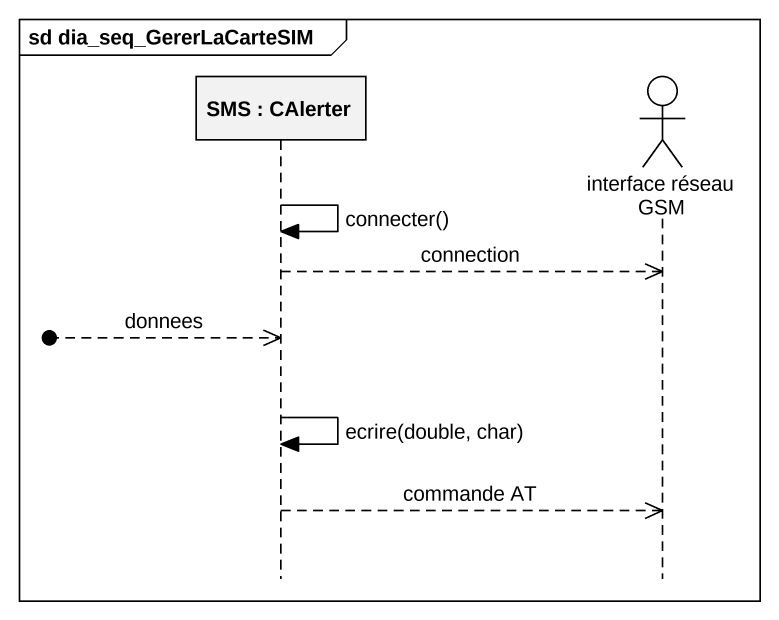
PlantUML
@startuml
mainframe sd dia_seq_GererLaCarteSIM
hide footbox
participant "SMS : CAlerter" as SMS
actor "interface réseau GSM" as interface_réseau_GSM

SMS -> SMS : connecter()
SMS -->> interface_réseau_GSM : connection
[o-->> SMS : donnees
SMS -> SMS : ecrire(double, char)
SMS -->> interface_réseau_GSM : commande AT
@enduml
